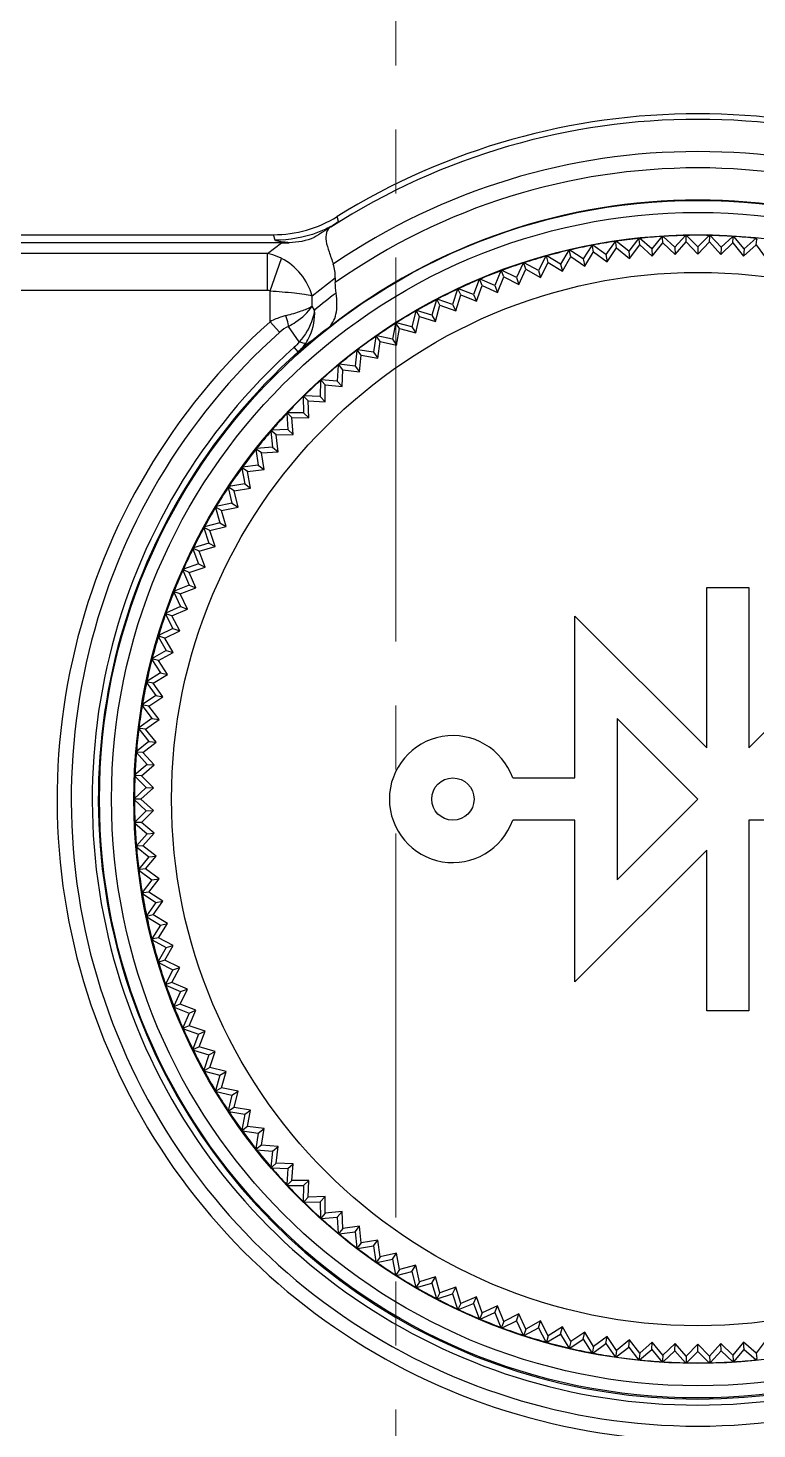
# Model space of a CAD drawing. Header units: millimetres. Extents: x 12659 to 13466, y -343 to 215.
# Drawn here: x 13046.09 to 13064.19, y 85.95 to 120.7 of the extents above; entities that cross this region are included whole.
import ezdxf

# ---------------------------------------------------------------- set-up
doc = ezdxf.new("R2010")
doc.units = ezdxf.units.MM
doc.linetypes.add('CENTER2', pattern=[28.575, 19.05, -3.175, 3.175, -3.175])
doc.linetypes.add('CENTERX2', pattern=[101.6, 63.5, -12.7, 12.7, -12.7])
doc.layers.get('0').update_dxf_attribs({"linetype": 'CONTINUOUS'})
doc.layers.add('3', color=112, linetype='CENTERX2', lineweight=15)

msp = doc.modelspace()

# ---------------------------------------------------------------- linework, layer by layer
at = {"color": 7, "linetype": 'Continuous'}
for p, q in [((13053.805, 115.908), (13053.766, 116.027)), ((12940.718, 115.577), (13052.188, 115.577)), ((13052.388, 115.378), (12940.917, 115.378)), ((13052.037, 115.108), (13052.388, 115.378)), ((13052.227, 115.439), (13052.188, 115.577)), ((13060.666, 115.411), (13060.438, 115.085)), ((13060.666, 115.411), (13060.684, 115.383)), ((13060.684, 115.383), (13060.692, 115.415)), ((13060.703, 115.252), (13060.684, 115.383)), ((13061.005, 115.169), (13060.692, 115.415)), ((13061.247, 115.485), (13061.005, 115.169)), ((13061.247, 115.485), (13061.264, 115.456)), ((13061.264, 115.456), (13061.274, 115.488)), ((13061.277, 115.325), (13061.264, 115.456)), ((13061.576, 115.229), (13061.274, 115.488)), ((13061.831, 115.535), (13061.576, 115.229)), ((13061.831, 115.535), (13061.846, 115.505)), ((13061.846, 115.505), (13061.857, 115.536)), ((13061.854, 115.373), (13061.846, 115.505)), ((13062.149, 115.265), (13061.857, 115.536)), ((13062.416, 115.56), (13062.149, 115.265)), ((13062.156, 115.084), (13062.433, 115.398)), ((13062.416, 115.56), (13062.43, 115.529)), ((13062.43, 115.529), (13062.443, 115.56)), ((13062.433, 115.398), (13062.43, 115.529)), ((13062.433, 115.398), (13062.722, 115.096)), ((13062.722, 115.277), (13062.443, 115.56)), ((13063.002, 115.56), (13062.722, 115.277)), ((13062.722, 115.096), (13063.012, 115.398)), ((13063.002, 115.56), (13063.015, 115.529)), ((13063.012, 115.398), (13063.015, 115.529)), ((13063.012, 115.398), (13063.288, 115.084)), ((13063.015, 115.529), (13063.028, 115.56)), ((13063.296, 115.265), (13063.028, 115.56)), ((13063.587, 115.536), (13063.296, 115.265)), ((13063.587, 115.536), (13063.599, 115.505)), ((13063.59, 115.373), (13063.599, 115.505)), ((13063.599, 115.505), (13063.614, 115.535)), ((13063.869, 115.229), (13063.614, 115.535)), ((13064.171, 115.488), (13063.869, 115.229)), ((13064.167, 115.325), (13064.181, 115.456)), ((13064.171, 115.488), (13064.181, 115.456)), ((13064.181, 115.456), (13064.197, 115.485)), ((13052.037, 115.108), (13010.885, 115.108)), ((13052.037, 114.194), (13052.037, 115.108)), ((13058.948, 115.044), (13058.763, 114.692)), ((13058.948, 115.044), (13058.969, 115.018)), ((13058.969, 115.018), (13058.974, 115.052)), ((13059.315, 114.847), (13058.974, 115.052)), ((13059.516, 115.191), (13059.315, 114.847)), ((13059.36, 114.672), (13059.566, 115.035)), ((13059.516, 115.191), (13059.536, 115.164)), ((13059.536, 115.164), (13059.541, 115.197)), ((13059.566, 115.035), (13059.536, 115.164)), ((13059.874, 114.978), (13059.541, 115.197)), ((13059.566, 115.035), (13059.912, 114.801)), ((13060.089, 115.313), (13059.874, 114.978)), ((13059.912, 114.801), (13060.132, 115.156)), ((13060.089, 115.313), (13060.107, 115.285)), ((13060.107, 115.285), (13060.115, 115.318)), ((13060.132, 115.156), (13060.107, 115.285)), ((13060.438, 115.085), (13060.115, 115.318)), ((13060.132, 115.156), (13060.468, 114.907)), ((13060.438, 115.085), (13060.468, 114.907)), ((13060.468, 114.907), (13060.703, 115.252)), ((13060.703, 115.252), (13061.028, 114.99)), ((13061.005, 115.169), (13061.028, 114.99)), ((13061.028, 114.99), (13061.277, 115.325)), ((13061.277, 115.325), (13061.591, 115.049)), ((13061.576, 115.229), (13061.591, 115.049)), ((13061.591, 115.049), (13061.854, 115.373)), ((13061.854, 115.373), (13062.156, 115.084)), ((13062.149, 115.265), (13062.156, 115.084)), ((13062.722, 115.277), (13062.722, 115.096)), ((13063.288, 115.084), (13063.59, 115.373)), ((13063.296, 115.265), (13063.288, 115.084)), ((13063.59, 115.373), (13063.854, 115.049)), ((13063.854, 115.049), (13064.167, 115.325)), ((13063.869, 115.229), (13063.854, 115.049)), ((13064.167, 115.325), (13064.417, 114.99)), ((13052.106, 114.183), (13052.383, 114.991)), ((13057.858, 114.657), (13057.86, 114.691)), ((13058.217, 114.515), (13057.86, 114.691)), ((13058.388, 114.875), (13058.217, 114.515)), ((13058.276, 114.344), (13058.451, 114.724)), ((13058.388, 114.875), (13058.41, 114.849)), ((13058.41, 114.849), (13058.413, 114.883)), ((13058.451, 114.724), (13058.41, 114.849)), ((13058.763, 114.692), (13058.413, 114.883)), ((13058.451, 114.724), (13058.815, 114.519)), ((13058.763, 114.692), (13058.815, 114.519)), ((13058.815, 114.519), (13059.005, 114.891)), ((13059.005, 114.891), (13058.969, 115.018)), ((13059.005, 114.891), (13059.36, 114.672)), ((13059.315, 114.847), (13059.36, 114.672)), ((13059.874, 114.978), (13059.912, 114.801)), ((13053.145, 114.064), (13053.722, 114.51)), ((13053.722, 114.51), (13053.722, 114.39)), ((13057.29, 114.465), (13057.15, 114.093)), ((13057.29, 114.465), (13057.314, 114.442)), ((13057.314, 114.442), (13057.315, 114.475)), ((13057.365, 114.32), (13057.314, 114.442)), ((13057.679, 114.315), (13057.315, 114.475)), ((13057.835, 114.681), (13057.679, 114.315)), ((13057.746, 114.147), (13057.904, 114.534)), ((13057.835, 114.681), (13057.858, 114.657)), ((13057.904, 114.534), (13057.858, 114.657)), ((13057.904, 114.534), (13058.276, 114.344)), ((13058.217, 114.515), (13058.276, 114.344)), ((13052.038, 114.194), (13010.885, 114.194)), ((13052.106, 113.42), (13052.106, 114.183)), ((13053.145, 113.801), (13053.145, 114.064)), ((13056.755, 114.226), (13056.631, 113.848)), ((13056.711, 113.686), (13056.837, 114.085)), ((13056.755, 114.226), (13056.78, 114.204)), ((13056.78, 114.204), (13056.779, 114.238)), ((13057.15, 114.093), (13056.779, 114.238)), ((13056.837, 114.085), (13056.78, 114.204)), ((13056.837, 114.085), (13057.224, 113.928)), ((13057.15, 114.093), (13057.224, 113.928)), ((13057.224, 113.928), (13057.365, 114.32)), ((13057.365, 114.32), (13057.746, 114.147)), ((13057.679, 114.315), (13057.746, 114.147)), ((13053.209, 113.707), (13053.145, 113.801)), ((13055.718, 113.683), (13055.625, 113.296)), ((13055.718, 113.683), (13055.745, 113.663)), ((13055.745, 113.663), (13055.741, 113.696)), ((13056.122, 113.583), (13055.741, 113.696)), ((13055.811, 113.549), (13055.745, 113.663)), ((13056.231, 113.965), (13056.122, 113.583)), ((13056.209, 113.424), (13056.318, 113.828)), ((13056.231, 113.965), (13056.257, 113.944)), ((13056.257, 113.944), (13056.254, 113.978)), ((13056.631, 113.848), (13056.254, 113.978)), ((13056.318, 113.828), (13056.257, 113.944)), ((13056.318, 113.828), (13056.711, 113.686)), ((13056.631, 113.848), (13056.711, 113.686)), ((13052.34, 113.159), (13052.106, 113.42)), ((13052.828, 112.92), (13052.562, 113.304)), ((13055.217, 113.379), (13055.141, 112.988)), ((13055.217, 113.379), (13055.245, 113.36)), ((13055.245, 113.36), (13055.239, 113.393)), ((13055.625, 113.296), (13055.239, 113.393)), ((13055.315, 113.249), (13055.245, 113.36)), ((13055.625, 113.296), (13055.719, 113.141)), ((13055.719, 113.141), (13055.811, 113.549)), ((13055.811, 113.549), (13056.209, 113.424)), ((13056.122, 113.583), (13056.209, 113.424)), ((13054.729, 113.054), (13054.67, 112.661)), ((13054.729, 113.054), (13054.758, 113.037)), ((13054.758, 113.037), (13054.751, 113.069)), ((13055.141, 112.988), (13054.751, 113.069)), ((13054.833, 112.928), (13054.758, 113.037)), ((13055.141, 112.988), (13055.241, 112.838)), ((13055.241, 112.838), (13055.315, 113.249)), ((13055.315, 113.249), (13055.719, 113.141)), ((13052.804, 112.673), (13052.705, 112.785)), ((13054.256, 112.709), (13054.213, 112.314)), ((13054.256, 112.709), (13054.285, 112.693)), ((13054.285, 112.693), (13054.277, 112.725)), ((13054.67, 112.661), (13054.277, 112.725)), ((13054.365, 112.588), (13054.285, 112.693)), ((13054.67, 112.661), (13054.776, 112.514)), ((13054.776, 112.514), (13054.833, 112.928)), ((13054.833, 112.928), (13055.241, 112.838)), ((13053.797, 112.345), (13053.77, 111.948)), ((13053.797, 112.345), (13053.827, 112.33)), ((13053.827, 112.33), (13053.817, 112.362)), ((13054.213, 112.314), (13053.817, 112.362)), ((13053.911, 112.228), (13053.827, 112.33)), ((13054.213, 112.314), (13054.325, 112.172)), ((13054.325, 112.172), (13054.365, 112.588)), ((13054.365, 112.588), (13054.776, 112.514)), ((13053.354, 111.962), (13053.344, 111.564)), ((13053.354, 111.962), (13053.384, 111.948)), ((13053.384, 111.948), (13053.374, 111.98)), ((13053.77, 111.948), (13053.374, 111.98)), ((13053.473, 111.85), (13053.384, 111.948)), ((13053.77, 111.948), (13053.889, 111.811)), ((13053.889, 111.811), (13053.911, 112.228)), ((13053.911, 112.228), (13054.325, 112.172)), ((13052.927, 111.561), (13052.934, 111.163)), ((13052.927, 111.561), (13052.958, 111.548)), ((13052.958, 111.548), (13052.946, 111.579)), ((13053.344, 111.564), (13052.946, 111.579)), ((13053.344, 111.564), (13053.468, 111.432)), ((13053.468, 111.432), (13053.473, 111.85)), ((13053.473, 111.85), (13053.889, 111.811)), ((13053.051, 111.454), (13052.958, 111.548)), ((13053.063, 111.036), (13053.051, 111.454)), ((13053.051, 111.454), (13053.468, 111.432)), ((13052.518, 111.142), (13052.541, 110.744)), ((13052.518, 111.142), (13052.549, 111.13)), ((13052.934, 111.163), (13052.536, 111.161)), ((13052.549, 111.13), (13052.536, 111.161)), ((13052.645, 111.04), (13052.549, 111.13)), ((13052.676, 110.623), (13052.645, 111.04)), ((13052.645, 111.04), (13053.063, 111.036)), ((13052.934, 111.163), (13053.063, 111.036)), ((13052.126, 110.706), (13052.166, 110.31)), ((13052.126, 110.706), (13052.158, 110.696)), ((13052.541, 110.744), (13052.144, 110.726)), ((13052.158, 110.696), (13052.144, 110.726)), ((13052.258, 110.61), (13052.158, 110.696)), ((13052.258, 110.61), (13052.676, 110.623)), ((13052.306, 110.195), (13052.258, 110.61)), ((13052.541, 110.744), (13052.676, 110.623)), ((13051.753, 110.254), (13051.81, 109.86)), ((13051.753, 110.254), (13051.786, 110.245)), ((13052.166, 110.31), (13051.77, 110.275)), ((13051.786, 110.245), (13051.77, 110.275)), ((13051.889, 110.164), (13051.786, 110.245)), ((13051.889, 110.164), (13052.306, 110.195)), ((13052.166, 110.31), (13052.306, 110.195)), ((13051.81, 109.86), (13051.415, 109.809)), ((13051.81, 109.86), (13051.954, 109.751)), ((13051.954, 109.751), (13051.889, 110.164)), ((13051.4, 109.787), (13051.473, 109.396)), ((13051.4, 109.787), (13051.432, 109.78)), ((13051.432, 109.78), (13051.415, 109.809)), ((13051.539, 109.702), (13051.432, 109.78)), ((13051.539, 109.702), (13051.954, 109.751)), ((13051.621, 109.293), (13051.539, 109.702)), ((13051.066, 109.306), (13051.155, 108.918)), ((13051.066, 109.306), (13051.099, 109.3)), ((13051.473, 109.396), (13051.08, 109.328)), ((13051.099, 109.3), (13051.08, 109.328)), ((13051.208, 109.227), (13051.099, 109.3)), ((13051.208, 109.227), (13051.621, 109.293)), ((13051.308, 108.821), (13051.208, 109.227)), ((13051.473, 109.396), (13051.621, 109.293)), ((13050.752, 108.811), (13050.858, 108.427)), ((13050.752, 108.811), (13050.785, 108.806)), ((13051.155, 108.918), (13050.766, 108.834)), ((13050.785, 108.806), (13050.766, 108.834)), ((13050.898, 108.738), (13050.785, 108.806)), ((13050.898, 108.738), (13051.308, 108.821)), ((13051.155, 108.918), (13051.308, 108.821)), ((13050.858, 108.427), (13050.473, 108.327)), ((13050.858, 108.427), (13051.014, 108.337)), ((13051.014, 108.337), (13050.898, 108.738)), ((13050.46, 108.303), (13050.581, 107.924)), ((13050.46, 108.303), (13050.493, 108.3)), ((13050.493, 108.3), (13050.473, 108.327)), ((13050.609, 108.237), (13050.493, 108.3)), ((13050.609, 108.237), (13051.014, 108.337)), ((13050.742, 107.841), (13050.609, 108.237)), ((13050.189, 107.784), (13050.326, 107.41)), ((13050.189, 107.784), (13050.222, 107.782)), ((13050.581, 107.924), (13050.201, 107.808)), ((13050.222, 107.782), (13050.201, 107.808)), ((13050.34, 107.724), (13050.222, 107.782)), ((13050.34, 107.724), (13050.742, 107.841)), ((13050.581, 107.924), (13050.742, 107.841)), ((13050.326, 107.41), (13049.951, 107.278)), ((13050.326, 107.41), (13050.49, 107.333)), ((13050.49, 107.333), (13050.34, 107.724)), ((13049.94, 107.254), (13050.093, 106.886)), ((13049.94, 107.254), (13049.973, 107.253)), ((13049.973, 107.253), (13049.951, 107.278)), ((13050.094, 107.2), (13049.973, 107.253)), ((13050.094, 107.2), (13050.49, 107.333)), ((13050.259, 106.816), (13050.094, 107.2)), ((13049.714, 106.713), (13049.747, 106.714)), ((13049.714, 106.713), (13049.882, 106.353)), ((13050.093, 106.886), (13049.723, 106.738)), ((13049.747, 106.714), (13049.723, 106.738)), ((13049.87, 106.666), (13049.747, 106.714)), ((13049.87, 106.666), (13050.259, 106.816)), ((13050.093, 106.886), (13050.259, 106.816)), ((13062.94, 102.845), (13062.94, 106.827)), ((13062.94, 106.827), (13063.99, 106.827)), ((13063.99, 106.827), (13063.99, 102.845)), ((13049.882, 106.353), (13049.519, 106.189)), ((13050.051, 106.29), (13049.87, 106.666)), ((13049.882, 106.353), (13050.051, 106.29)), ((13049.51, 106.164), (13049.543, 106.167)), ((13049.51, 106.164), (13049.693, 105.811)), ((13049.543, 106.167), (13049.519, 106.189)), ((13049.668, 106.123), (13049.543, 106.167)), ((13049.668, 106.123), (13050.051, 106.29)), ((13049.865, 105.755), (13049.668, 106.123)), ((13059.671, 102.102), (13059.671, 106.113)), ((13059.671, 106.113), (13062.94, 102.845)), ((13049.693, 105.811), (13049.337, 105.632)), ((13049.489, 105.573), (13049.865, 105.755)), ((13049.693, 105.811), (13049.865, 105.755)), ((13049.329, 105.607), (13049.363, 105.611)), ((13049.329, 105.607), (13049.527, 105.261)), ((13049.363, 105.611), (13049.337, 105.632)), ((13049.489, 105.573), (13049.363, 105.611)), ((13049.701, 105.213), (13049.489, 105.573)), ((13049.172, 105.043), (13049.205, 105.048)), ((13049.172, 105.043), (13049.384, 104.706)), ((13049.527, 105.261), (13049.179, 105.068)), ((13049.205, 105.048), (13049.179, 105.068)), ((13049.333, 105.015), (13049.205, 105.048)), ((13049.333, 105.015), (13049.701, 105.213)), ((13049.56, 104.664), (13049.333, 105.015)), ((13049.527, 105.261), (13049.701, 105.213)), ((13066.127, 104.982), (13063.99, 102.845)), ((13049.384, 104.706), (13049.045, 104.498)), ((13049.201, 104.451), (13049.56, 104.664)), ((13049.384, 104.706), (13049.56, 104.664)), ((13049.039, 104.472), (13049.072, 104.479)), ((13049.039, 104.472), (13049.265, 104.144)), ((13049.072, 104.479), (13049.045, 104.498)), ((13049.201, 104.451), (13049.072, 104.479)), ((13049.443, 104.11), (13049.201, 104.451)), ((13049.265, 104.144), (13048.934, 103.923)), ((13048.962, 103.904), (13048.934, 103.923)), ((13049.092, 103.882), (13049.443, 104.11)), ((13049.265, 104.144), (13049.443, 104.11)), ((13049.169, 103.578), (13048.848, 103.343)), ((13048.93, 103.897), (13048.962, 103.904)), ((13048.93, 103.897), (13049.169, 103.578)), ((13049.092, 103.882), (13048.962, 103.904)), ((13049.348, 103.552), (13049.092, 103.882)), ((13049.169, 103.578), (13049.348, 103.552)), ((13060.721, 103.578), (13060.721, 99.576)), ((13060.721, 103.578), (13062.722, 101.577)), ((13048.845, 103.317), (13048.877, 103.326)), ((13048.845, 103.317), (13049.097, 103.009)), ((13048.877, 103.326), (13048.848, 103.343)), ((13049.008, 103.31), (13048.877, 103.326)), ((13049.008, 103.31), (13049.348, 103.552)), ((13049.277, 102.99), (13049.008, 103.31)), ((13049.097, 103.009), (13048.786, 102.761)), ((13048.947, 102.734), (13049.277, 102.99)), ((13049.097, 103.009), (13049.277, 102.99)), ((13048.784, 102.734), (13048.816, 102.745)), ((13048.784, 102.734), (13049.049, 102.437)), ((13048.816, 102.745), (13048.786, 102.761)), ((13048.947, 102.734), (13048.816, 102.745)), ((13049.23, 102.426), (13048.947, 102.734)), ((13049.049, 102.437), (13048.749, 102.176)), ((13048.779, 102.162), (13048.749, 102.176)), ((13048.911, 102.156), (13049.23, 102.426)), ((13049.049, 102.437), (13049.23, 102.426)), ((13048.722, 101.577), (13049.025, 101.864)), ((13048.748, 102.15), (13048.779, 102.162)), ((13048.748, 102.15), (13049.025, 101.864)), ((13048.911, 102.156), (13048.779, 102.162)), ((13048.899, 101.577), (13049.206, 101.86)), ((13049.206, 101.86), (13048.911, 102.156)), ((13049.025, 101.864), (13049.206, 101.86)), ((13058.125, 102.102), (13059.671, 102.102)), ((13048.722, 101.577), (13049.025, 101.29)), ((13048.899, 101.577), (13048.722, 101.577)), ((13049.206, 101.294), (13048.899, 101.577)), ((13060.721, 99.576), (13062.722, 101.577)), ((13049.025, 101.29), (13048.748, 101.005)), ((13048.911, 100.998), (13049.206, 101.294)), ((13049.025, 101.29), (13049.206, 101.294)), ((13048.779, 100.993), (13048.748, 101.005)), ((13048.749, 100.978), (13048.779, 100.993)), ((13048.749, 100.978), (13049.049, 100.717)), ((13048.911, 100.998), (13048.779, 100.993)), ((13049.23, 100.728), (13048.911, 100.998)), ((13059.671, 101.052), (13058.125, 101.052)), ((13059.671, 97.041), (13059.671, 101.052)), ((13063.99, 101.052), (13063.99, 96.327)), ((13067.755, 101.052), (13063.99, 101.052)), ((13049.049, 100.717), (13048.784, 100.42)), ((13048.947, 100.42), (13049.23, 100.728)), ((13049.049, 100.717), (13049.23, 100.728)), ((13048.816, 100.409), (13048.784, 100.42)), ((13048.786, 100.394), (13048.816, 100.409)), ((13048.786, 100.394), (13049.097, 100.145)), ((13048.947, 100.42), (13048.816, 100.409)), ((13049.097, 100.145), (13048.845, 99.837)), ((13049.277, 100.164), (13048.947, 100.42)), ((13049.008, 99.845), (13049.277, 100.164)), ((13049.097, 100.145), (13049.277, 100.164)), ((13062.94, 100.31), (13059.671, 97.041)), ((13062.94, 96.327), (13062.94, 100.31)), ((13048.877, 99.828), (13048.845, 99.837)), ((13048.848, 99.811), (13048.877, 99.828)), ((13048.848, 99.811), (13049.169, 99.576)), ((13049.008, 99.845), (13048.877, 99.828)), ((13049.348, 99.602), (13049.008, 99.845)), ((13049.169, 99.576), (13048.93, 99.258)), ((13049.092, 99.272), (13049.348, 99.602)), ((13049.169, 99.576), (13049.348, 99.602)), ((13048.962, 99.25), (13048.93, 99.258)), ((13048.934, 99.232), (13048.962, 99.25)), ((13048.934, 99.232), (13049.265, 99.01)), ((13049.092, 99.272), (13048.962, 99.25)), ((13049.443, 99.044), (13049.092, 99.272)), ((13049.265, 99.01), (13049.039, 98.682)), ((13049.201, 98.703), (13049.072, 98.676)), ((13049.201, 98.703), (13049.443, 99.044)), ((13049.56, 98.49), (13049.201, 98.703)), ((13049.265, 99.01), (13049.443, 99.044)), ((13049.072, 98.676), (13049.039, 98.682)), ((13049.045, 98.656), (13049.072, 98.676)), ((13049.045, 98.656), (13049.384, 98.449)), ((13049.384, 98.449), (13049.172, 98.112)), ((13049.333, 98.139), (13049.56, 98.49)), ((13049.384, 98.449), (13049.56, 98.49)), ((13049.205, 98.107), (13049.172, 98.112)), ((13049.179, 98.086), (13049.205, 98.107)), ((13049.179, 98.086), (13049.527, 97.893)), ((13049.333, 98.139), (13049.205, 98.107)), ((13049.701, 97.942), (13049.333, 98.139)), ((13049.527, 97.893), (13049.329, 97.547)), ((13049.489, 97.582), (13049.701, 97.942)), ((13049.527, 97.893), (13049.701, 97.942)), ((13049.363, 97.544), (13049.329, 97.547)), ((13049.337, 97.522), (13049.363, 97.544)), ((13049.337, 97.522), (13049.693, 97.344)), ((13049.489, 97.582), (13049.363, 97.544)), ((13049.865, 97.399), (13049.489, 97.582)), ((13049.693, 97.344), (13049.51, 96.99)), ((13049.668, 97.031), (13049.865, 97.399)), ((13049.693, 97.344), (13049.865, 97.399)), ((13049.543, 96.988), (13049.51, 96.99)), ((13049.519, 96.965), (13049.543, 96.988)), ((13049.519, 96.965), (13049.882, 96.802)), ((13049.668, 97.031), (13049.543, 96.988)), ((13050.051, 96.865), (13049.668, 97.031)), ((13049.882, 96.802), (13049.714, 96.441)), ((13049.87, 96.488), (13050.051, 96.865)), ((13049.882, 96.802), (13050.051, 96.865)), ((13049.747, 96.44), (13049.714, 96.441)), ((13049.723, 96.416), (13049.747, 96.44)), ((13049.723, 96.416), (13050.093, 96.268)), ((13049.87, 96.488), (13049.747, 96.44)), ((13050.259, 96.338), (13049.87, 96.488)), ((13050.093, 96.268), (13049.94, 95.901)), ((13050.093, 96.268), (13050.259, 96.338)), ((13050.094, 95.955), (13050.259, 96.338)), ((13063.99, 96.327), (13062.94, 96.327)), ((13050.094, 95.955), (13049.973, 95.901)), ((13050.49, 95.821), (13050.094, 95.955)), ((13049.973, 95.901), (13049.94, 95.901)), ((13049.951, 95.876), (13049.973, 95.901)), ((13049.951, 95.876), (13050.326, 95.744)), ((13050.326, 95.744), (13050.189, 95.37)), ((13050.326, 95.744), (13050.49, 95.821)), ((13050.34, 95.431), (13050.49, 95.821)), ((13050.222, 95.372), (13050.189, 95.37)), ((13050.201, 95.347), (13050.222, 95.372)), ((13050.201, 95.347), (13050.581, 95.23)), ((13050.34, 95.431), (13050.222, 95.372)), ((13050.742, 95.314), (13050.34, 95.431)), ((13050.581, 95.23), (13050.46, 94.851)), ((13050.581, 95.23), (13050.742, 95.314)), ((13050.609, 94.918), (13050.742, 95.314)), ((13050.609, 94.918), (13050.493, 94.854)), ((13051.014, 94.818), (13050.609, 94.918)), ((13050.493, 94.854), (13050.46, 94.851)), ((13050.473, 94.828), (13050.493, 94.854)), ((13050.473, 94.828), (13050.858, 94.727)), ((13050.858, 94.727), (13050.752, 94.343)), ((13050.858, 94.727), (13051.014, 94.818)), ((13050.898, 94.416), (13051.014, 94.818)), ((13050.785, 94.348), (13050.752, 94.343)), ((13050.766, 94.321), (13050.785, 94.348)), ((13050.766, 94.321), (13051.155, 94.236)), ((13050.898, 94.416), (13050.785, 94.348)), ((13051.308, 94.333), (13050.898, 94.416)), ((13051.155, 94.236), (13051.066, 93.848)), ((13051.155, 94.236), (13051.308, 94.333)), ((13051.208, 93.927), (13051.308, 94.333)), ((13051.099, 93.854), (13051.066, 93.848)), ((13051.08, 93.826), (13051.099, 93.854)), ((13051.208, 93.927), (13051.099, 93.854)), ((13051.621, 93.862), (13051.208, 93.927)), ((13051.473, 93.758), (13051.621, 93.862)), ((13051.539, 93.452), (13051.621, 93.862)), ((13051.08, 93.826), (13051.473, 93.758)), ((13051.473, 93.758), (13051.4, 93.367)), ((13051.432, 93.374), (13051.4, 93.367)), ((13051.415, 93.346), (13051.432, 93.374)), ((13051.415, 93.346), (13051.81, 93.294)), ((13051.539, 93.452), (13051.432, 93.374)), ((13051.954, 93.403), (13051.539, 93.452)), ((13051.81, 93.294), (13051.753, 92.9)), ((13051.81, 93.294), (13051.954, 93.403)), ((13051.889, 92.991), (13051.954, 93.403)), ((13051.786, 92.909), (13051.753, 92.9)), ((13051.77, 92.879), (13051.786, 92.909)), ((13051.77, 92.879), (13052.166, 92.844)), ((13051.889, 92.991), (13051.786, 92.909)), ((13052.306, 92.96), (13051.889, 92.991)), ((13052.166, 92.844), (13052.126, 92.448)), ((13052.166, 92.844), (13052.306, 92.96)), ((13052.258, 92.545), (13052.306, 92.96)), ((13052.158, 92.458), (13052.126, 92.448)), ((13052.144, 92.428), (13052.158, 92.458)), ((13052.258, 92.545), (13052.158, 92.458)), ((13052.676, 92.531), (13052.258, 92.545)), ((13052.541, 92.41), (13052.676, 92.531)), ((13052.645, 92.114), (13052.676, 92.531)), ((13052.144, 92.428), (13052.541, 92.41)), ((13052.541, 92.41), (13052.518, 92.013)), ((13052.645, 92.114), (13052.549, 92.024)), ((13053.063, 92.118), (13052.645, 92.114)), ((13052.934, 91.992), (13053.063, 92.118)), ((13053.051, 91.701), (13053.063, 92.118)), ((13052.549, 92.024), (13052.518, 92.013)), ((13052.536, 91.993), (13052.549, 92.024)), ((13052.536, 91.993), (13052.934, 91.992)), ((13052.934, 91.992), (13052.927, 91.594)), ((13052.958, 91.606), (13052.927, 91.594)), ((13052.946, 91.575), (13052.958, 91.606)), ((13052.946, 91.575), (13053.344, 91.59)), ((13053.051, 91.701), (13052.958, 91.606)), ((13053.468, 91.722), (13053.051, 91.701)), ((13053.344, 91.59), (13053.468, 91.722)), ((13053.344, 91.59), (13053.354, 91.192)), ((13053.473, 91.304), (13053.468, 91.722)), ((13053.384, 91.206), (13053.354, 91.192)), ((13053.374, 91.175), (13053.384, 91.206)), ((13053.374, 91.175), (13053.77, 91.206)), ((13053.473, 91.304), (13053.384, 91.206)), ((13053.889, 91.343), (13053.473, 91.304)), ((13053.77, 91.206), (13053.889, 91.343)), ((13053.77, 91.206), (13053.797, 90.809)), ((13053.911, 90.926), (13053.889, 91.343)), ((13053.827, 90.824), (13053.797, 90.809)), ((13053.817, 90.792), (13054.213, 90.841)), ((13053.817, 90.792), (13053.827, 90.824)), ((13053.911, 90.926), (13053.827, 90.824)), ((13054.325, 90.982), (13053.911, 90.926)), ((13054.213, 90.841), (13054.325, 90.982)), ((13054.213, 90.841), (13054.256, 90.445)), ((13054.365, 90.566), (13054.325, 90.982)), ((13054.285, 90.461), (13054.256, 90.445)), ((13054.277, 90.429), (13054.67, 90.494)), ((13054.277, 90.429), (13054.285, 90.461)), ((13054.365, 90.566), (13054.285, 90.461)), ((13054.776, 90.64), (13054.365, 90.566)), ((13054.67, 90.494), (13054.776, 90.64)), ((13054.67, 90.494), (13054.729, 90.1)), ((13054.833, 90.226), (13054.776, 90.64)), ((13054.758, 90.118), (13054.729, 90.1)), ((13054.751, 90.085), (13055.141, 90.166)), ((13054.751, 90.085), (13054.758, 90.118)), ((13054.833, 90.226), (13054.758, 90.118)), ((13055.241, 90.317), (13054.833, 90.226)), ((13055.141, 90.166), (13055.241, 90.317)), ((13055.141, 90.166), (13055.217, 89.775)), ((13055.315, 89.906), (13055.241, 90.317)), ((13055.719, 90.013), (13055.315, 89.906)), ((13055.625, 89.859), (13055.719, 90.013)), ((13055.811, 89.606), (13055.719, 90.013)), ((13055.245, 89.794), (13055.217, 89.775)), ((13055.239, 89.761), (13055.625, 89.859)), ((13055.239, 89.761), (13055.245, 89.794)), ((13055.315, 89.906), (13055.245, 89.794)), ((13055.625, 89.859), (13055.718, 89.471)), ((13056.209, 89.73), (13055.811, 89.606)), ((13056.122, 89.572), (13056.209, 89.73)), ((13056.318, 89.327), (13056.209, 89.73)), ((13055.745, 89.491), (13055.718, 89.471)), ((13055.741, 89.458), (13056.122, 89.572)), ((13055.741, 89.458), (13055.745, 89.491)), ((13055.811, 89.606), (13055.745, 89.491)), ((13056.122, 89.572), (13056.231, 89.189)), ((13056.318, 89.327), (13056.257, 89.21)), ((13056.711, 89.468), (13056.318, 89.327)), ((13056.631, 89.306), (13056.711, 89.468)), ((13056.837, 89.069), (13056.711, 89.468)), ((13056.257, 89.21), (13056.231, 89.189)), ((13056.254, 89.177), (13056.631, 89.306)), ((13056.254, 89.177), (13056.257, 89.21)), ((13056.631, 89.306), (13056.755, 88.928)), ((13056.779, 88.917), (13057.15, 89.062)), ((13056.837, 89.069), (13056.78, 88.95)), ((13057.224, 89.227), (13056.837, 89.069)), ((13057.15, 89.062), (13057.224, 89.227)), ((13057.15, 89.062), (13057.29, 88.689)), ((13057.365, 88.834), (13057.224, 89.227)), ((13057.746, 89.007), (13057.365, 88.834)), ((13057.679, 88.839), (13057.746, 89.007)), ((13057.904, 88.621), (13057.746, 89.007)), ((13056.78, 88.95), (13056.755, 88.928)), ((13056.779, 88.917), (13056.78, 88.95)), ((13057.314, 88.712), (13057.29, 88.689)), ((13057.365, 88.834), (13057.314, 88.712)), ((13057.315, 88.679), (13057.314, 88.712)), ((13057.315, 88.679), (13057.679, 88.839)), ((13057.679, 88.839), (13057.835, 88.473)), ((13057.904, 88.621), (13057.858, 88.497)), ((13057.86, 88.464), (13058.217, 88.639)), ((13058.276, 88.81), (13057.904, 88.621)), ((13058.217, 88.639), (13058.276, 88.81)), ((13058.217, 88.639), (13058.388, 88.28)), ((13058.451, 88.43), (13058.276, 88.81)), ((13058.815, 88.635), (13058.451, 88.43)), ((13058.763, 88.462), (13058.815, 88.635)), ((13059.005, 88.263), (13058.815, 88.635)), ((13057.858, 88.497), (13057.835, 88.473)), ((13057.86, 88.464), (13057.858, 88.497)), ((13058.41, 88.305), (13058.388, 88.28)), ((13058.451, 88.43), (13058.41, 88.305)), ((13058.413, 88.272), (13058.41, 88.305)), ((13058.413, 88.272), (13058.763, 88.462)), ((13058.763, 88.462), (13058.948, 88.11)), ((13058.974, 88.103), (13059.315, 88.308)), ((13059.36, 88.483), (13059.005, 88.263)), ((13059.315, 88.308), (13059.36, 88.483)), ((13059.315, 88.308), (13059.516, 87.964)), ((13059.566, 88.119), (13059.36, 88.483)), ((13059.912, 88.353), (13059.566, 88.119)), ((13059.874, 88.177), (13059.912, 88.353)), ((13060.132, 87.999), (13059.912, 88.353)), ((13058.969, 88.136), (13058.948, 88.11)), ((13059.005, 88.263), (13058.969, 88.136)), ((13058.974, 88.103), (13058.969, 88.136)), ((13059.536, 87.991), (13059.516, 87.964)), ((13059.566, 88.119), (13059.536, 87.991)), ((13059.541, 87.958), (13059.536, 87.991)), ((13059.541, 87.958), (13059.874, 88.177)), ((13059.874, 88.177), (13060.089, 87.841)), ((13060.132, 87.999), (13060.107, 87.869)), ((13060.115, 87.836), (13060.438, 88.069)), ((13060.468, 88.247), (13060.132, 87.999)), ((13060.438, 88.069), (13060.468, 88.247)), ((13060.438, 88.069), (13060.666, 87.743)), ((13060.703, 87.902), (13060.468, 88.247)), ((13060.692, 87.739), (13061.005, 87.985)), ((13061.028, 88.165), (13060.703, 87.902)), ((13061.005, 87.985), (13061.028, 88.165)), ((13061.005, 87.985), (13061.247, 87.669)), ((13061.277, 87.829), (13061.028, 88.165)), ((13061.274, 87.666), (13061.576, 87.925)), ((13061.591, 88.105), (13061.277, 87.829)), ((13061.576, 87.925), (13061.591, 88.105)), ((13061.576, 87.925), (13061.831, 87.62)), ((13061.854, 87.781), (13061.591, 88.105)), ((13062.156, 88.07), (13061.854, 87.781)), ((13062.149, 87.889), (13062.156, 88.07)), ((13062.433, 87.757), (13062.156, 88.07)), ((13062.722, 88.058), (13062.433, 87.757)), ((13062.722, 87.877), (13062.722, 88.058)), ((13063.012, 87.757), (13062.722, 88.058)), ((13063.288, 88.07), (13063.012, 87.757)), ((13063.296, 87.889), (13063.288, 88.07)), ((13063.59, 87.781), (13063.288, 88.07)), ((13063.854, 88.105), (13063.59, 87.781)), ((13063.614, 87.62), (13063.869, 87.925)), ((13063.869, 87.925), (13063.854, 88.105)), ((13064.167, 87.829), (13063.854, 88.105)), ((13063.869, 87.925), (13064.171, 87.666)), ((13064.417, 88.165), (13064.167, 87.829)), ((13060.107, 87.869), (13060.089, 87.841)), ((13060.115, 87.836), (13060.107, 87.869)), ((13060.684, 87.772), (13060.666, 87.743)), ((13060.703, 87.902), (13060.684, 87.772)), ((13060.692, 87.739), (13060.684, 87.772)), ((13061.264, 87.698), (13061.247, 87.669)), ((13061.277, 87.829), (13061.264, 87.698)), ((13061.274, 87.666), (13061.264, 87.698)), ((13061.846, 87.649), (13061.831, 87.62)), ((13061.854, 87.781), (13061.846, 87.649)), ((13061.857, 87.618), (13061.846, 87.649)), ((13061.857, 87.618), (13062.149, 87.889)), ((13062.149, 87.889), (13062.416, 87.594)), ((13062.43, 87.625), (13062.416, 87.594)), ((13062.433, 87.757), (13062.43, 87.625)), ((13062.43, 87.625), (13062.443, 87.594)), ((13062.443, 87.594), (13062.722, 87.877)), ((13062.722, 87.877), (13063.002, 87.594)), ((13063.015, 87.625), (13063.002, 87.594)), ((13063.012, 87.757), (13063.015, 87.625)), ((13063.028, 87.594), (13063.015, 87.625)), ((13063.028, 87.594), (13063.296, 87.889)), ((13063.296, 87.889), (13063.587, 87.618)), ((13063.599, 87.649), (13063.587, 87.618)), ((13063.59, 87.781), (13063.599, 87.649)), ((13063.614, 87.62), (13063.599, 87.649)), ((13064.167, 87.829), (13064.181, 87.698)), ((13064.181, 87.698), (13064.171, 87.666)), ((13064.197, 87.669), (13064.181, 87.698))]:
    msp.add_line(p, q, dxfattribs=at)
for centre, radius in [((13062.722, 101.577), 14.853), ((13062.722, 101.577), 14.553), ((13062.722, 101.577), 14), ((13062.722, 101.577), 13.065), ((13056.64, 101.577), 0.525)]:
    msp.add_circle(centre, radius, dxfattribs=at)
for centre, radius, start, end in [((13062.722, 101.577), 17, 58.2083, 121.7917), ((13062.722, 101.577), 16.862, 57.2973, 122.7027), ((13062.722, 101.577), 16.063, 55.7015, 124.2985), ((13062.722, 101.577), 15.658, 54.9159, 125.0841), ((13062.722, 101.577), 14.858, 51.8489, 128.1511), ((13063.392, 102.691), 16.328, 125.955, 126.7956), ((13052.381, 128.429), 13.051, 270.0295, 270.8718), ((13062.722, 101.577), 13.986, 98.4542, 100.7458), ((13062.722, 101.577), 13.986, 96.0542, 98.3458), ((13062.722, 101.577), 13.986, 93.6542, 95.9458), ((13062.722, 101.577), 13.986, 91.2542, 93.5458), ((13062.722, 101.577), 13.986, 88.8542, 91.1458), ((13062.722, 101.577), 13.986, 86.4542, 88.7458), ((13062.722, 101.577), 13.986, 84.0542, 86.3458), ((13062.722, 101.577), 13.986, 105.6542, 107.9458), ((13062.722, 101.577), 13.986, 103.2542, 105.5458), ((13062.722, 101.577), 13.986, 100.8542, 103.1458), ((13062.722, 101.577), 13.986, 108.0542, 110.3458), ((13062.722, 101.577), 13.986, 112.8542, 115.1458), ((13062.722, 101.577), 13.986, 110.4542, 112.7458), ((13063.277, 101.575), 15.765, 127.2223, 129.6884), ((13062.722, 101.577), 13.986, 115.2542, 117.5458), ((13062.722, 101.577), 13.986, 120.0542, 122.3458), ((13062.722, 101.577), 13.986, 117.6542, 119.9458), ((13062.722, 101.577), 15.905, 131.8758, 48.1242), ((13062.722, 101.577), 13.986, 122.4542, 124.7458), ((13062.722, 101.577), 15.554, 131.8652, 48.1244), ((13062.242, 101.571), 14.572, 126.6512, 130.3666), ((13062.722, 101.577), 13.986, 124.8542, 127.1458), ((13062.722, 101.577), 15.032, 131.7898, 48.2071), ((13062.722, 101.577), 14.882, 131.7907, 48.2093), ((13062.722, 101.577), 13.986, 127.2542, 129.5458), ((13062.722, 101.577), 13.986, 129.6542, 131.9458), ((13062.722, 101.577), 13.986, 132.0542, 134.3458), ((13062.722, 101.577), 13.986, 134.4542, 136.7458), ((13062.722, 101.577), 13.986, 136.8542, 139.1458), ((13062.722, 101.577), 13.986, 139.2542, 141.5458), ((13062.722, 101.577), 13.986, 141.6542, 143.9458), ((13062.722, 101.577), 13.986, 144.0542, 146.3458), ((13062.722, 101.577), 13.986, 146.4542, 148.7458), ((13062.722, 101.577), 13.986, 148.8542, 151.1458), ((13062.722, 101.577), 13.986, 151.2542, 153.5458), ((13062.722, 101.577), 13.986, 153.6542, 155.9458), ((13062.722, 101.577), 13.986, 156.0542, 158.3458), ((13062.722, 101.577), 13.986, 158.4542, 160.7458), ((13062.722, 101.577), 13.986, 160.8542, 163.1458), ((13062.722, 101.577), 13.986, 163.2542, 165.5458), ((13062.722, 101.577), 13.986, 165.6542, 167.9458), ((13062.722, 101.577), 13.986, 168.0542, 170.3458), ((13062.722, 101.577), 13.986, 170.4542, 172.7458), ((13062.722, 101.577), 13.986, 172.8542, 175.1458), ((13056.64, 101.577), 1.575, 19.4712, 340.5288), ((13062.722, 101.577), 13.986, 175.2542, 177.5458), ((13062.722, 101.577), 13.986, 177.6542, 179.9458), ((13062.722, 101.577), 13.986, 180.0542, 182.3458), ((13062.722, 101.577), 13.986, 182.4542, 184.7458), ((13062.722, 101.577), 13.986, 184.8542, 187.1458), ((13062.722, 101.577), 13.986, 187.2542, 189.5458), ((13062.722, 101.577), 13.986, 189.6542, 191.9458), ((13062.722, 101.577), 13.986, 192.0542, 194.3458), ((13062.722, 101.577), 13.986, 194.4542, 196.7458), ((13062.722, 101.577), 13.986, 196.8542, 199.1458), ((13062.722, 101.577), 13.986, 199.2542, 201.5458), ((13062.722, 101.577), 13.986, 201.6542, 203.9458), ((13062.722, 101.577), 13.986, 204.0542, 206.3458), ((13062.722, 101.577), 13.986, 206.4542, 208.7458), ((13062.722, 101.577), 13.986, 208.8542, 211.1458), ((13062.722, 101.577), 13.986, 211.2542, 213.5458), ((13062.722, 101.577), 13.986, 213.6542, 215.9458), ((13062.722, 101.577), 13.986, 216.0542, 218.3458), ((13062.722, 101.577), 13.986, 218.4542, 220.7458), ((13062.722, 101.577), 13.986, 220.8542, 223.1458), ((13062.722, 101.577), 13.986, 223.2542, 225.5458), ((13062.722, 101.577), 13.986, 225.6542, 227.9458), ((13062.722, 101.577), 13.986, 228.0542, 230.3458), ((13062.722, 101.577), 13.986, 230.4542, 232.7458), ((13062.722, 101.577), 13.986, 232.8542, 235.1458), ((13062.722, 101.577), 13.986, 235.2542, 237.5458), ((13062.722, 101.577), 13.986, 237.6542, 239.9458), ((13062.722, 101.577), 13.986, 240.0542, 242.3458), ((13062.722, 101.577), 13.986, 242.4542, 244.7458), ((13062.722, 101.577), 13.986, 244.8542, 247.1458), ((13062.722, 101.577), 13.986, 247.2542, 249.5458), ((13062.722, 101.577), 13.986, 249.6542, 251.9458), ((13062.722, 101.577), 13.986, 252.0542, 254.3458), ((13062.722, 101.577), 13.986, 254.4542, 256.7458), ((13062.722, 101.577), 13.986, 256.8542, 259.1458), ((13062.722, 101.577), 13.986, 259.2542, 261.5458), ((13062.722, 101.577), 13.986, 261.6542, 263.9458), ((13062.722, 101.577), 13.986, 264.0542, 266.3458), ((13062.722, 101.577), 13.986, 266.4542, 268.7458), ((13062.722, 101.577), 13.986, 268.8542, 271.1458), ((13062.722, 101.577), 13.986, 271.2542, 273.5458), ((13062.722, 101.577), 13.986, 273.6542, 275.9458)]:
    msp.add_arc(centre, radius, start, end, dxfattribs=at)
msp.add_ellipse((13052.337, 114.243), major_axis=(1.176, 0.907), ratio=0.80804, start_param=-0.557251, end_param=-0.284104, dxfattribs=at)
for points, knots in [([(13052.188, 115.577), (13052.464, 115.577), (13053.019, 115.654), (13053.531, 115.881), (13053.766, 116.027)], [0, 0, 0, 0, 0.5, 1, 1, 1, 1]), ([(13053.61, 115.777), (13053.503, 115.722), (13053.068, 115.527), (13052.585, 115.439), (13052.227, 115.439)], [0, 0, 0, 0, 0.250874, 1, 1, 1, 1]), ([(13053.615, 115.777), (13053.473, 115.69), (13053.178, 115.448), (13052.789, 115.383), (13052.579, 115.379)], [0, 0, 0, 0, 0.44176, 1, 1, 1, 1]), ([(13053.615, 115.777), (13053.566, 115.74), (13053.48, 115.627), (13053.486, 115.394), (13053.572, 115.139), (13053.638, 114.95), (13053.671, 114.847)], [0, 0, 0, 0, 0.185661, 0.395212, 0.673762, 1, 1, 1, 1]), ([(13052.579, 115.379), (13052.531, 115.383), (13052.447, 115.392), (13052.335, 115.404), (13052.272, 115.419), (13052.23, 115.429), (13052.227, 115.439)], [0, 0, 0, 0, 0.404898, 0.713791, 0.913661, 1, 1, 1, 1]), ([(13052.383, 114.991), (13052.355, 115.006), (13052.245, 115.057), (13052.127, 115.093), (13052.037, 115.108)], [0, 0, 0, 0, 0.25394, 1, 1, 1, 1]), ([(13053.145, 114.064), (13053.094, 114.259), (13052.894, 114.631), (13052.567, 114.896), (13052.383, 114.991)], [0, 0, 0, 0, 0.491973, 1, 1, 1, 1]), ([(13052.106, 114.183), (13052.306, 114.172), (13052.59, 114.149), (13052.936, 114.104), (13053.082, 114.079), (13053.145, 114.064)], [0, 0, 0, 0, 0.575784, 0.814983, 1, 1, 1, 1]), ([(13053.544, 113.262), (13053.592, 113.302), (13053.679, 113.408), (13053.751, 113.614), (13053.771, 113.861), (13053.755, 114.036), (13053.741, 114.129)], [0, 0, 0, 0, 0.20406, 0.431857, 0.696839, 1, 1, 1, 1]), ([(13053.145, 113.801), (13053.058, 113.75), (13052.844, 113.661), (13052.622, 113.598), (13052.495, 113.568)], [0, 0, 0, 0, 0.435764, 1, 1, 1, 1]), ([(13052.562, 113.304), (13052.625, 113.337), (13052.844, 113.47), (13053.043, 113.646), (13053.145, 113.801)], [0, 0, 0, 0, 0.277218, 1, 1, 1, 1]), ([(13053.209, 113.707), (13053.198, 113.635), (13053.129, 113.349), (13052.977, 113.083), (13052.828, 112.92)], [0, 0, 0, 0, 0.247148, 1, 1, 1, 1]), ([(13052.988, 112.882), (13053.027, 112.94), (13053.167, 113.193), (13053.218, 113.49), (13053.209, 113.707)], [0, 0, 0, 0, 0.243765, 1, 1, 1, 1]), ([(13052.495, 113.568), (13052.462, 113.561), (13052.328, 113.523), (13052.199, 113.468), (13052.106, 113.42)], [0, 0, 0, 0, 0.244507, 1, 1, 1, 1]), ([(13052.562, 113.304), (13052.56, 113.324), (13052.545, 113.414), (13052.519, 113.502), (13052.495, 113.568)], [0, 0, 0, 0, 0.224903, 1, 1, 1, 1]), ([(13052.988, 112.882), (13052.968, 112.876), (13052.91, 112.886), (13052.859, 112.906), (13052.828, 112.92)], [0, 0, 0, 0, 0.376239, 1, 1, 1, 1])]:
    msp.add_open_spline(points, degree=3, knots=knots, dxfattribs=at)
for points in [[(13053.741, 114.129), (13053.728, 114.215), (13053.722, 114.303), (13053.722, 114.39)], [(13052.106, 114.183), (13052.084, 114.191), (13052.061, 114.194), (13052.038, 114.194)], [(13052.562, 113.304), (13052.481, 113.271), (13052.407, 113.219), (13052.342, 113.16)], [(13052.828, 112.92), (13052.793, 112.87), (13052.75, 112.825), (13052.705, 112.785)], [(13052.804, 112.673), (13052.873, 112.735), (13052.936, 112.805), (13052.988, 112.882)]]:
    msp.add_open_spline(points, degree=3, dxfattribs=at)
at = {"layer": '3', "linetype": 'CENTER2', "ltscale": 0.5}
msp.add_line((13055.222, -308.848), (13055.222, 189.873), dxfattribs=at)

doc.saveas('drawing.dxf')
